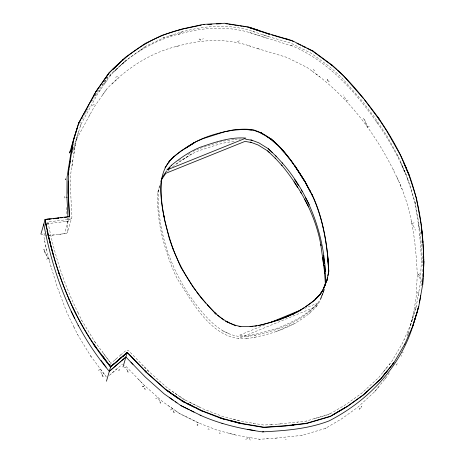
<?xml version="1.0" encoding="UTF-8"?>
<svg xmlns="http://www.w3.org/2000/svg" width="465" height="465" viewBox="0 0 465 465"><rect width="100%" height="100%" fill="white"/><g stroke="black" fill="none" stroke-linecap="round" stroke-linejoin="round"><path stroke-width="0.35" stroke-dasharray="2.33 1.74" d="M417.285 274.862L416.041 298.547L412.06 320.647L407.34 335.939M421.412 260.656L420.174 284.342L416.192 306.441L411.67 321.92M421.586 285.865L421.999 278.582M422.156 275.762L422.569 268.468M159.809 185.477C155.217 196.962 158.309 209.61 159.181 221.474C162.593 241.329 168.446 260.696 177.264 278.843C193.487 303.482 213.086 342.263 248.322 338.468M158.402 190.127C156.949 227.652 169.01 265.55 190.15 296.414C203.804 315.404 222.386 340.113 248.961 336.276M76.15 139.651L81.05 124.074L98.098 93.064L106.688 80.811M73.836 154.182L75.301 145.004M78.626 131.723L76.196 139.366L70.843 172.997L70.703 193.26L71.918 217.05L67.431 232.407A2.534 2.482 16.2 0 1 66.954 232.965A2.465 2.412 16.2 0 1 65.873 233.506M71.912 166.272L72.982 159.547M323.948 290.119C322.146 296.246 319.844 302.703 315.485 307.534M324.454 288.608L323.576 292.032L320.397 299.547M67.721 231.739L67.129 218.166M44.617 233.424L43.832 236.133L44.849 242.12M47.174 224.618L47.959 221.915L69.988 219.306L71.081 218.759L71.848 217.533M72.656 151.544L76.196 139.366M65.286 231.105L69.233 217.515M110.554 364.734L110.949 363.38L121.464 354.295M157.769 192.324L159.698 185.93M314.41 418.674L329.249 414.303L345.774 404.62L361.857 393.082L378.806 377.452L391.594 361.747L402.481 343.17L410.281 325.558L416.192 306.441L415.797 307.714M410.281 325.558L412.612 318.031M407.636 334.974L408.485 332.237M81.05 124.074L79.8 128.003M76.708 138.948L93.971 107.276L106.851 88.902C126.393 68.268 150.98 52.214 178.903 45.826C202.199 39.292 227.391 38.165 250.449 46.215M72.261 152.968L76.917 138.279M321.036 297.35L324.21 289.834L319.81 300.25L316.124 305.336M404.05 339.624L404.283 339.101M79.532 123.661L80.561 121.778M82.061 119.057L84.02 115.489M84.357 114.884L85.043 113.634M85.328 113.111L86.31 111.327M86.635 110.734L89.193 106.078M91.547 101.806L94.349 96.714M89.431 115.523L89.989 114.512M389.281 372.86L387.461 375.958L374.703 391.64L357.73 407.299L341.647 418.831L325.122 428.521L301.739 435.403L273.751 438.321M95.104 95.494L96.267 93.837M102.102 85.514L107.793 77.399C127.672 56.405 152.689 40.066 181.094 33.561C204.821 26.912 230.477 25.778 253.96 33.957M99.132 91.588L100.789 89.222M104.584 83.816L110.978 74.691L116.477 69.523M102.556 95.029L106.851 88.902M95.087 95.517L107.793 77.399M110.031 76.039L110.978 74.691M374.703 391.64L378.958 386.415M383.084 372.203L387.339 366.972M389.066 364.856L390.1 363.584M384.933 379.068L385.973 377.795M317.171 304.232C299.257 323.721 272.647 332.504 247.165 336.538M167.679 171.422L169.475 169.58M113.82 71.738L118.395 67.437M120.127 65.809L124.585 61.618M116.192 69.791L127.468 59.195L146.237 46L164.569 37.415M112.059 84.008L118.366 78.079M122.498 63.868L126.509 60.09M109.351 375.406L121.545 364.886A2.43 2.383 16.2 0 1 122.179 364.56L122.65 364.45M117.331 368.507L110.868 374.093M115 359.875L115.988 359.021M120.638 355.004L125.876 350.546L127.253 350.221L128.607 350.68L148.265 370.965L167.034 387.671L177.031 394.669M172.562 166.906C180.804 160.344 189.679 154.345 199.52 150.468C211.232 146.998 222.706 141.866 235.104 141.581M176.345 163.93L192.475 153.543M142.395 386.926L143.604 386.06L144.627 388.263M139.982 50.4L146.237 46M309.864 311.364L310.62 310.841M309.225 313.561L309.981 313.038M246.526 338.735C272.008 334.701 298.623 325.919 316.531 306.429L238.138 338.66M178.345 160.663L181.687 158.559M189.83 153.421L186.546 155.49M182.629 159.757L187.552 156.653M330.231 413.728L305.871 421.191L277.878 424.109M325.122 428.521L326.105 427.945M276.28 331.586L295.38 323.158M115.523 77.318L117.593 76.411L117.256 75.69M199.072 38.95L200.369 40.077L203.484 38.711M92.233 105.375L94.372 104.439L93.779 103.166M239.417 40.775L237.348 41.687L236.732 40.356M314.875 70.087L314.102 70.43L313.462 69.047M64.129 197.98L65.129 197.538L64.147 195.416M327.232 79.19L328.511 81.945L329.743 81.404M41.071 234.854L43.826 233.645M348.146 100.08L346.349 100.864L343.571 94.872M46.483 259.232L48.145 258.505L45.849 253.565M364.2 119.79L364.566 119.627L367.635 127.201L369.623 126.329M414.112 222.741L412.356 223.514L415.478 230.239M98.208 370.314L99.743 369.64L101.818 374.11M124.01 367.908L125.759 367.141L127.48 370.849M142.168 386.694L143.604 386.06M419.697 278.349L417.948 274.571L419.732 273.786M155.566 398.65L158.007 397.575L160.006 401.882M418.93 291.979L417.297 292.694L418.721 295.746M170.26 410.037L172.41 409.09L173.538 411.513M207.902 429.189L208.744 428.817L209.14 429.672M402.126 352.865L403.335 352.331M397.488 363.816L396.226 364.368L396.645 365.263M245.648 439.379L249.164 437.838L250.246 440.157M285.33 439.803L286.266 439.692M193.109 151.352L198.875 148.835M264.556 324.901L239.097 335.37C252.263 336.602 264.748 331.58 277.239 328.29C291.915 322.35 306.976 315.38 317.49 303.134L304.755 308.371M200.153 148.271L222.2 141.25L234.395 139.494M169.522 35.857C196.654 26.214 226.914 22.18 254.576 32.004M162.762 37.979L172.474 34.927M180.379 32.445L183.036 31.608M178.066 34.515L181.094 33.561M176.247 46.663L178.903 45.826M305.871 421.191L306.441 421.017M301.739 435.403L302.308 435.234M47.79 235.662L65.856 233.511M254.553 335.451L255.797 335.265M253.913 337.648L255.157 337.462M69.738 219.346L67.96 219.556M46.698 223.764L68.157 221.224L67.971 217.649M45.152 235.976L47.128 235.743M48.087 235.627L55.242 234.784M58.352 234.412L65.612 233.552M65.606 221.526L68.157 221.224M297.17 422.203L297.891 422.115M234.86 139.453L240.597 138.994M270.88 424.58L280.61 423.923M266.747 438.797L276.483 438.135M192.231 419.779L198.671 422.976L217.579 430.299L237.458 435.496L259.749 439.268L267.701 438.733M271.827 424.516L263.882 425.057L241.585 421.284L221.712 416.088L202.798 408.764L196.358 405.573M258.819 439.111L259.749 439.268M253.117 423.231L253.884 423.365M248.984 437.449L249.757 437.577M233.058 419.058L239.533 420.749M228.925 433.264L235.4 434.955M292.072 45.936L261.034 36.287M252.809 31.422L268.584 36.63L290.904 43.158L311.422 53.365L330.086 67.111L341.612 77.492L362.078 100.789L375.592 118.668L386.804 135.641L398.098 156.118L403.579 168.731M262.987 34.782L268.584 36.63M249.606 32.515L266.515 38.101M248.676 45.634L260.278 49.459M254.919 34.271L260.307 36.049M257.453 48.529L286.771 57.364L307.295 67.576L313.515 72.156M222.601 330.859L229.786 333.998M194.701 404.748L183.472 399.179L172.515 391.507M190.574 418.959L179.345 413.385L168.388 405.713M290.555 45.181C319.81 57.125 343.397 79.102 362.776 103.585C380.98 126.387 396.79 151.276 407.421 178.531L408.229 181.03M185.169 400.016L177.996 395.343M189.918 402.376L200.595 407.671M184.692 416.041L179.345 413.385L173.869 409.549M185.791 416.582L198.671 422.976M417.948 274.571L419.849 275.658M172.904 408.875L162.907 401.876L144.138 385.171L124.666 365.037M312.265 71.232L319.734 76.737M315.625 73.708C352.702 101.219 380.73 141.052 399.452 182.943M330.103 69.314L330.417 69.547M148.759 371.401L142.662 365.165M144.138 385.171L144.632 385.607M138.535 379.37L142.307 383.27M109.728 361.764L102.172 351.755M100.539 369.286L105.602 375.987M94.686 341.618L110.949 363.38M90.553 355.835L106.409 377.063M376.394 121.603L377.441 123.19M77.981 312.625L81.84 320.495M73.848 326.843L77.707 334.713M81.555 320.025L95.377 342.757M77.422 334.248L91.245 356.975M397.575 155.176L398.098 156.118M393.448 169.382L393.965 170.33M45.634 253.663L48.145 258.505M78.236 313.16C63.92 284.417 54.004 253.413 47.959 221.915M74.104 327.377L66.693 312.044L57.085 286.516L50.906 266.213M363.421 118.11L367.635 127.201M401.063 355.272L401.562 356.347M199.822 38.909L200.369 40.077M404.178 170.114C416.675 198.857 420.075 230.402 421.459 261.429M401.952 165.947L405.207 173.439M400.051 184.32C412.548 213.063 415.948 244.607 417.332 275.635M400.923 162.622L406.323 175.043M396.796 176.828L402.196 189.249M327.552 79.428L328.511 81.945M407.421 178.531L415.042 202.17L415.483 204.6M44.588 240.597L46.703 250.222M48.802 258.215L49.842 262.167M45.343 245.061L51.284 267.654M415.042 202.17L419.883 229.425M411.293 221.218L411.757 223.775M419.744 228.024L421.563 246.776L422.72 265.777M418.512 224.008L418.721 226.164M419.552 234.715L419.639 235.61M66.576 207.466L66.908 213.871"/><path stroke-width="0.7" d="M67.948 217.19L66.937 197.044M68.291 192.946L69.43 216.835L68.21 193.219L68.291 181.065M66.931 197.613L67.07 177.095L72.488 143.11L77.463 127.416M68.332 174.764L68.349 172.707L73.842 138.442L78.818 122.754L96.046 91.419L109.147 72.738L125.945 56.951L145.022 43.547L161.89 35.357L182.454 28.894L203.304 24.401L224.676 23.25L248.246 26.953L269.456 33.957L291.91 40.519L313.009 51.051M68.21 193.219L68.431 172.428M422.72 284.103L422.691 284.586L423.074 277.704M423.127 276.849L423.324 273.339M423.382 272.257L423.842 258.813M422.691 284.586L423.999 261.382M423.667 267.183C424.127 235.61 419.779 203.583 408.776 173.869L408.485 173.189M422.795 283.83L418.738 306.702L417.832 309.649M161.274 180.246C159.751 203.542 165.401 226.792 173.015 248.641L173.096 248.833M68.25 169.713L68.372 168.946M69.523 165.319L69.645 164.558M68.349 172.707L68.896 169.487M69.25 167.04L70.232 161.099M71.959 150.044L72.941 144.109M420.511 296.67L420.61 296.129M419.395 302.86L420.738 295.589M414.396 321.019L417.378 311.37L417.994 307.975M324.576 286.94L325.331 283.121L324.46 271.014M325.058 285.551L325.971 280.924L324.622 265.108M327.54 277.495L327 280.226L328.836 271.043L327.54 255.611M327.883 275.774L328.761 271.316L327.465 255.884M197.666 425.225L197.782 424.714L197.172 424.981M40.926 233.988L45.152 219.445L69.512 216.562M106.444 381.224L110.67 366.676L113.995 363.804M123.027 366.891L127.253 352.342L146.62 372.378L165.569 389.252L171.143 393.152M161.111 181.176L162.268 177.339L166.522 171.068M161.024 181.455L161.628 179.531L165.883 173.265L244.968 141.407L251.466 142.511M418.738 306.702L412.664 326.366L416.739 313.166M413.385 324.297C400.708 366.885 368.071 400.888 329.034 420.918C307.76 429.09 285.051 430.689 262.522 431.869C241.265 428.916 220.201 424.109 200.537 415.344L200.043 415.1M412.932 325.756L415.385 317.833M416.553 314.044L417.378 311.37M78.818 122.754L69.616 152.991L70.355 150.654M324.053 287.207L324.361 286.399M324.134 286.934L322.6 290.648L319.961 294.624L317.002 297.763M324.279 286.673L327.081 279.953C324.477 285.923 322.634 292.642 317.601 297.123M404.748 344.24L412.746 326.093M78.742 123.027L95.964 91.692L97.929 88.896M94.116 94.93L94.29 94.61M94.035 95.203L94.215 94.883M230.53 420.872L241.091 423.632L263.795 427.48L285.155 426.033L306.423 423.557L330.307 416.524L347.198 406.625L363.496 394.936L380.707 379.056L393.698 363.095L404.829 343.966M165.058 167.731L169.667 161.099M168.842 162L169.748 160.826M168.76 162.273C174.619 154.868 182.867 149.864 190.801 144.958M107.671 74.836L108.455 73.72M103.381 81.125L109.066 73.011C128.95 52.016 153.962 35.677 182.373 29.167M95.964 91.692L109.066 73.011M359.352 409.206L360.172 408.09M382.933 376.144L387.723 370.262M392.512 364.374L393.774 362.816L380.789 378.783L363.578 394.663L347.274 406.352L330.388 416.251L306.505 423.284L285.237 425.754L263.876 427.201L241.172 423.359L230.605 420.598M392.431 364.647L393.698 363.095M315.328 299.338L320.042 294.351L322.681 290.369L320.042 294.351C312.439 302.924 302.581 309.533 292.177 314.259M317.13 297.623L314.299 300.623L305.697 306.58M173.858 156.612L181.216 150.782L190.882 144.685M174.015 156.449C155.601 172.416 160.524 199.531 164.75 220.538M167.871 169.69L170.114 167.383M112.675 69.419L117.912 64.496M122.673 60.026L123.149 59.578M112.6 69.692L119.674 63.042M122.591 60.299L123.068 59.851M123.882 59.09L125.864 57.224M365.839 392.774L367.414 391.321M124.725 354.528L110.67 366.676L108.897 364.333M118.964 359.509L127.253 352.342M43.797 224.107C53.556 277.384 74.173 329.58 109.316 371.343L125.899 357.01L145.266 377.045L164.215 393.919L173.131 400.156M121.65 357.393L110.589 366.949L108.822 364.607M123.027 356.202L127.178 352.615L146.539 372.651L165.494 389.525L182.21 401.225L201.81 410.955L220.968 418.372L224.107 419.192M117.93 360.608L119.284 359.439M122.574 356.591L123.771 355.556M124.649 354.801L127.178 352.615L110.589 366.949C75.452 325.186 54.829 272.99 45.07 219.718L46.791 219.515M109.316 371.343L120.371 361.787M121.301 360.985L125.899 357.01M303.994 307.766L298.809 311.352L294.38 313.52M191.057 144.574C203.676 136.553 218.69 132.821 233.215 129.938C240.056 129.177 246.956 128.683 253.774 129.985C276.216 137.07 290.055 158.28 302.186 177.049M190.981 144.847L195.899 141.744L202.949 138.669L224.99 131.647L233.134 130.212L243.939 129.346L253.692 130.264L261.656 133.234L263.917 134.647M186.14 147.678L193.981 142.732M186.058 147.951L193.899 143.005M333.126 414.646L344.949 407.712M65.379 179.595L65.774 179.42L65.501 178.827M118.697 370.239L119.627 369.832M284.464 317.525L289.137 315.543M284.382 317.804L289.056 315.822M292.096 314.532L293.729 313.84L279.709 319.781M214.76 312.567C222.224 319.513 231.349 325.302 241.649 326.587C259.819 327.447 277.384 320.618 293.81 313.567M271.258 322.146L301.407 309.748M179.949 29.929L181.769 29.359M306.505 423.284L306.993 423.138M306.423 423.557L306.912 423.412M258.587 325.663L279.517 319.833M182.873 29.063L183.878 28.847M184.913 28.621L201.269 25.098M251.803 326.663L253.036 326.476M254.89 326.203L256.738 325.936M250.036 326.657L250.908 326.529M55.219 218.515L53.19 218.753L55.434 218.492M56.573 218.358L58.602 218.114M45.07 219.718L47.389 219.439M49.133 219.236L51.162 218.998M56.771 218.329L58.91 218.079M60.636 217.876L62.665 217.632M64.612 217.405L66.884 217.138M46.872 219.236L49.418 218.939M292.758 424.882L294.089 424.725M292.677 425.155L294.008 424.998M285.237 425.754L285.626 425.713M264.881 427.405L263.667 427.457M262.522 431.869L263.603 431.793M204.548 24.337L203.304 24.401M207.803 24.43L211.906 24.209M216.475 23.965L220.968 23.721M245.601 139.209L252.106 140.314M248.473 129.328L251.617 129.718M248.397 129.601L251.536 129.997M225.909 23.732L227.455 23.971M228.71 24.168L230.489 24.453M231.803 24.657L233.442 24.912M234.418 25.069L236.383 25.377M237.545 25.558L239.004 25.79M240.312 25.994L242.277 26.302M243.567 26.505L245.311 26.778M246.741 27.005L248.171 27.226M247.386 429.305L254.954 430.59M238.993 326.384L240.858 326.726M196.393 407.95L201.891 410.676L223.049 418.622M220.968 418.372L221.968 418.634M221.904 423.342L222.834 423.586M221.049 418.099L241.172 423.359M222.973 418.895L234.418 421.889M235.912 422.278L241.091 423.632M277.838 36.404L278.192 36.508M286.539 38.95L288.387 39.49M277.756 36.677L278.111 36.782M271.868 34.962L291.241 40.618M248.833 27.447L253.541 29.004M254.797 29.417L258.11 30.51M258.773 30.731L264.725 32.695M265.928 33.091L269.375 34.23L267.451 33.596M248.67 27.092L258.366 30.295M268.061 33.497L269.13 33.846M248.81 27.441L250.885 28.127M251.925 28.47L260.906 31.434M262.952 32.108L266.16 33.172M260.412 132.467L261.737 132.961M260.33 132.74L270.932 139.023M250.902 139.866L258.866 142.842L268.282 148.719L276.297 156.449M250.263 142.063L258.226 145.039L267.642 150.91L275.664 158.646M202.246 411.118L196.317 408.229M200.967 415.512L190.505 410.368M225.391 321.251L235.772 325.785M227.53 321.879L228.158 322.152M227.449 322.152L228.077 322.425M182.21 401.225L184.285 402.254M175.363 401.719L180.931 405.62L189.226 409.735M292.049 40.897L293.735 41.74M173.515 394.808L184.361 401.981M187.186 403.382L192.092 405.817M187.11 403.661L195.277 407.712M193.998 412.1L180.931 405.62M296.903 43.315L299.384 44.553M299.675 44.692L300.942 45.326M302.297 46L305.011 47.349M306.917 48.296L312.143 50.894M182.286 400.952L196.991 408.247M305.087 47.075L305.429 47.244M266.364 136.175C281.639 146.301 292.508 161.983 302.105 177.328M167.679 390.728L176.717 397.052M167.603 391.001L174.148 395.587M174.404 395.767L178.246 398.453M169.789 397.819L176.967 402.841M312.759 51.202L331.923 65.362M312.835 50.929L332.004 65.088M331.376 64.92L331.696 65.158M217.603 315.351L220.172 317.299M221.189 318.072L223.816 320.06M331.777 64.879C349.506 79.91 363.926 98.371 377.749 116.936C389.048 133.327 399.319 150.544 406.695 169.08M332.132 65.548L336.584 69.552M337.561 70.436L343.426 75.714L363.647 98.731M272.414 152.665L268.282 148.719M271.153 138.837L276.396 143.842M271.072 139.111L276.315 144.115M267.642 150.91L269.316 152.514M214.679 312.84L215.993 314.131L207.14 304.68M216.074 313.858C197.393 295.461 182.286 273.211 173.015 248.641M145.103 370.808L146.62 372.378M132.2 357.818L134.211 359.893M145.028 371.087L146.539 372.651M130.927 362.206L132.932 364.287M281.465 149.073L284.906 152.834M281.383 149.346L284.83 153.107M282.127 162.814L282.708 163.442C308.801 193.481 322.995 232.064 325.442 271.537M281.488 165.011L282.069 165.639C301.105 188.761 315.805 216.051 321.019 245.764M275.71 155.81L282.708 163.442M275.077 158.007L282.069 165.639M203.653 300.704L200.241 296.81M204.025 301.128L205.832 303.192M285.498 153.839L289.567 158.954M290.579 160.227L293.642 164.069M364.444 99.708L379.016 119.255M45.152 219.445C53.667 264.788 69.384 309.661 96.214 347.529M103.236 356.829L104.672 358.73M93.302 344.059L96.133 347.803M102.352 356.039L107.409 362.741M101.079 360.433L106.136 367.129M93.384 343.786L110.67 366.676M195.753 290.666L192.94 286.806L180.687 267.038M196.521 291.724L199.77 296.182M378.719 118.802L386.276 130.235M386.653 130.816L400.377 155.002L400.208 154.694M377.749 116.936L379.097 118.982M294.851 165.569L305.011 181.472L307.388 185.895M294.769 165.842L304.93 181.745L310.155 191.458M294.612 179.571L298.373 185.459M301.32 190.063L302.14 191.347M293.973 181.763L297.74 187.657M300.681 192.26L301.5 193.545M302.291 177.217L305.011 181.472M302.209 177.491L304.93 181.745M79.358 321.117L79.562 321.449M78.079 325.506L78.283 325.843M400.289 154.421L400.458 154.729M305.883 183.094L310.236 191.185M305.801 183.373L309.051 189.4M305.302 197.236L309.277 204.617M304.668 199.427L308.638 206.815M309.766 190.313L312.335 195.178M309.69 190.586L312.259 195.451M44.384 251.24L45.326 253.053M68.524 298.71L68.855 299.396M72.412 306.749L75.969 314.108M71.133 311.143L74.691 318.502M361.398 406.416L361.689 407.049M219.713 432.927L219.962 433.467M173.538 411.513L174.096 412.722M160.006 401.882L160.576 403.114M144.627 388.263L145.132 389.362M127.48 370.849L128.055 372.087M43.879 249.321L44.431 250.507M102.114 374.749L103.003 376.667M405.759 166.929L408.776 173.869M403.498 162.18L409.305 176.014M400.638 155.601L408.7 174.143L416.315 197.782M312.149 194.736C322.03 215.708 326.261 238.708 328.313 261.656L328.371 262.702M312.067 195.009C321.949 215.981 326.18 238.987 328.232 261.929L328.29 262.981M169.58 239.353L172.934 248.915L178.118 261.034M178.362 261.603L180.432 266.433M58.927 272.728L59.474 274.176M58.846 273.002L59.392 274.449M53.248 254.779L47.035 231.279M49.778 241.149L50.115 242.41M49.703 241.422L50.034 242.689M164.883 221.073L169.359 238.714M163.907 215.586L164.104 216.591M323.216 227.275L323.326 227.879M320.745 244.27L324.803 273.734M416.396 197.509L416.739 199.398M416.425 198.386L416.756 200.212M416.657 199.671L421.017 223.636M45.285 220.991L46.465 227.931M325.616 240.504L325.738 241.492M325.535 240.777L325.657 241.765M323.378 255.361L324.407 263.446M322.739 257.552L323.774 265.643M421.464 227.147L422.11 233.756M422.854 241.451L422.918 242.114M421.389 227.42L422.842 242.405L422.778 241.724M421.081 224.264L421.918 232.878M422.918 243.707L423.319 250.246M423.4 251.553L423.76 257.523M171.463 165.232L166.842 169.975L245.921 138.111C230.204 136.774 215.109 142.244 200.473 147.173C189.807 151.369 180.333 158.071 171.463 165.232"/></g></svg>
